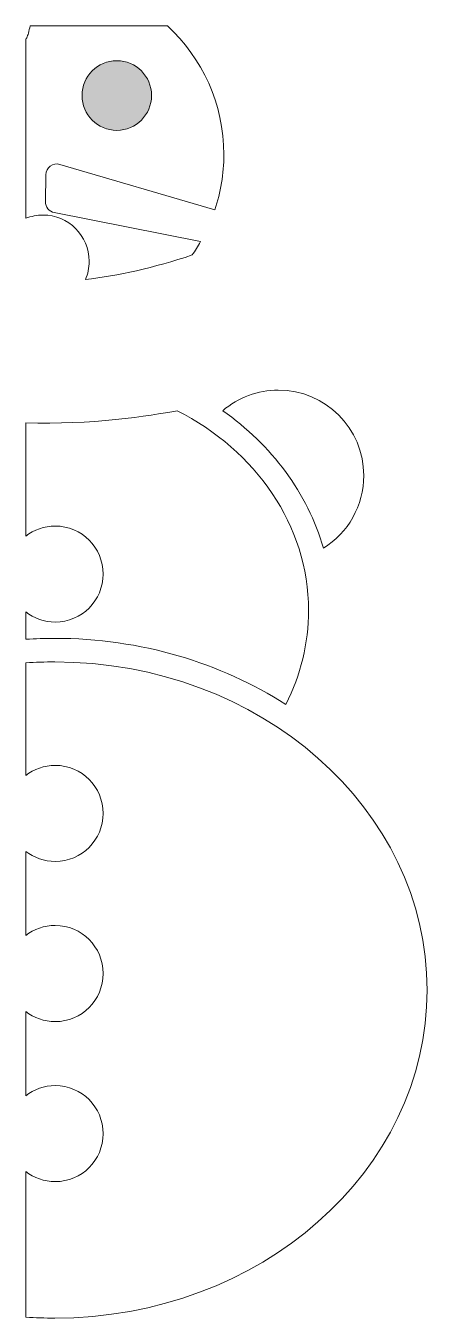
# Model space of a CAD drawing. Extents: x 352 to 2649, y -2711 to -288.
# Drawn here: x 2079 to 2425, y -2691 to -1578 of the extents above; entities that cross this region are included whole.
import ezdxf

# ---------------------------------------------------------------- set-up
doc = ezdxf.new("R2010")
doc.units = 0
doc.header["$MEASUREMENT"] = 0
doc.layers.add('Layer 1', color=7, linetype='Continuous')

# ---------------------------------------------------------------- blocks, each defined once
blk = doc.blocks.new('block 2')
at = {"layer": 'Layer 1', "true_color": 0xffffff}
h = blk.add_hatch(color=7, dxfattribs=at)
h.dxf.hatch_style = 2
edge = h.paths.add_edge_path()
edge.add_spline(control_points=[(2157.5, -1608.3), (2140.9, -1608.3), (2127.5, -1621.7), (2127.5, -1638.3), (2127.5, -1654.8), (2140.9, -1668.3), (2157.5, -1668.3), (2174, -1668.3), (2187.4, -1654.8), (2187.4, -1638.3), (2187.4, -1621.7), (2174, -1608.3), (2157.5, -1608.3)], knot_values=[0, 0, 0, 0, 1, 1, 1, 2, 2, 2, 3, 3, 3, 4, 4, 4, 4], degree=3, periodic=1)
at = {"layer": 'Layer 1', "lineweight": 0}
for points, knots in [([(2249.7, -1689.1), (2249.7, -1705.8), (2246.9, -1721.7), (2241.9, -1736.7), (2241.9, -1736.7), (2108.4, -1697.6), (2108.4, -1697.6), (2102.4, -1695.8), (2096.4, -1700.3), (2096.3, -1706.6), (2096.3, -1706.6), (2096, -1729.7), (2096, -1729.7), (2096, -1734.2), (2099.2, -1738.2), (2103.6, -1739.1), (2103.6, -1739.1), (2229.7, -1764.1), (2229.7, -1764.1), (2227.4, -1768.1), (2225, -1771.9), (2222.4, -1775.6), (2189.3, -1786.8), (2158.5, -1793.4), (2130.4, -1796.8), (2132.5, -1791.9), (2133.7, -1786.6), (2133.7, -1781), (2133.7, -1759), (2115.8, -1741.2), (2093.9, -1741.2), (2088.7, -1741.2), (2083.7, -1742.2), (2079.1, -1744), (2079.1, -1744), (2079.1, -1589.9), (2079.1, -1589.9), (2079.4, -1589.5), (2079.6, -1589.1), (2079.9, -1588.6), (2080.5, -1587.4), (2080.9, -1586), (2081.3, -1584.6), (2081.8, -1582.5), (2082.4, -1580.4), (2082.9, -1578.3), (2082.9, -1578.3), (2090.1, -1578.3), (2090.1, -1578.3), (2090.1, -1578.3), (2113.9, -1578.3), (2113.9, -1578.3), (2113.9, -1578.3), (2122.8, -1578.3), (2122.8, -1578.3), (2122.8, -1578.3), (2142.1, -1578.3), (2142.1, -1578.3), (2142.1, -1578.3), (2201.1, -1578.3), (2201.1, -1578.3), (2231, -1605.9), (2249.7, -1645.4), (2249.7, -1689.1)], [0, 0, 0, 0, 1, 1, 1, 2, 2, 2, 3, 3, 3, 4, 4, 4, 5, 5, 5, 6, 6, 6, 7, 7, 7, 8, 8, 8, 9, 9, 9, 10, 10, 10, 11, 11, 11, 12, 12, 12, 13, 13, 13, 14, 14, 14, 15, 15, 15, 16, 16, 16, 17, 17, 17, 18, 18, 18, 19, 19, 19, 20, 20, 20, 21, 21, 21, 21]), ([(2157.5, -1608.3), (2140.9, -1608.3), (2127.5, -1621.7), (2127.5, -1638.3), (2127.5, -1654.8), (2140.9, -1668.3), (2157.5, -1668.3), (2174, -1668.3), (2187.4, -1654.8), (2187.4, -1638.3), (2187.4, -1621.7), (2174, -1608.3), (2157.5, -1608.3)], [0, 0, 0, 0, 1, 1, 1, 2, 2, 2, 3, 3, 3, 4, 4, 4, 4]), ([(2296.6, -1891.9), (2337.2, -1891.9), (2370.2, -1925), (2370.2, -1965.5), (2370.2, -1991.4), (2356.7, -2014.9), (2335.4, -2028.1), (2321.9, -1980.5), (2290.8, -1939.2), (2248.7, -1909.7), (2262, -1898.3), (2278.8, -1891.9), (2296.6, -1891.9)], [0, 0, 0, 0, 1, 1, 1, 2, 2, 2, 3, 3, 3, 4, 4, 4, 4]), ([(2322.6, -2081.6), (2322.6, -2110), (2316, -2137.2), (2303, -2162.6), (2246.9, -2126.8), (2178.3, -2105.7), (2104.1, -2105.7), (2095.7, -2105.7), (2087.3, -2105.9), (2079.1, -2106.5), (2079.1, -2106.5), (2079.1, -2083), (2079.1, -2083), (2086.1, -2088.4), (2094.8, -2091.7), (2104.4, -2091.7), (2127.2, -2091.7), (2145.7, -2073.2), (2145.7, -2050.3), (2145.7, -2027.5), (2127.2, -2009), (2104.4, -2009), (2094.8, -2009), (2086.1, -2012.2), (2079.1, -2017.6), (2079.1, -2017.6), (2079.1, -1920.1), (2079.1, -1920.1), (2134.8, -1922.1), (2186, -1914.1), (2209.5, -1909.7), (2277, -1944.1), (2322.6, -2008.2), (2322.6, -2081.6)], [0, 0, 0, 0, 1, 1, 1, 2, 2, 2, 3, 3, 3, 4, 4, 4, 5, 5, 5, 6, 6, 6, 7, 7, 7, 8, 8, 8, 9, 9, 9, 10, 10, 10, 11, 11, 11, 11]), ([(2424.8, -2408.5), (2424.8, -2564.3), (2280.9, -2691), (2104.1, -2691), (2095.7, -2691), (2087.3, -2690.8), (2079.1, -2690.2), (2079.1, -2690.2), (2079.1, -2564.8), (2079.1, -2564.8), (2086.1, -2570.3), (2094.8, -2573.5), (2104.4, -2573.5), (2127.2, -2573.5), (2145.7, -2555), (2145.7, -2532.2), (2145.7, -2509.3), (2127.2, -2490.8), (2104.4, -2490.8), (2094.8, -2490.8), (2086.1, -2494.1), (2079.1, -2499.5), (2079.1, -2499.5), (2079.1, -2427), (2079.1, -2427), (2086.1, -2432.4), (2094.8, -2435.7), (2104.4, -2435.7), (2127.2, -2435.7), (2145.7, -2417.1), (2145.7, -2394.3), (2145.7, -2371.5), (2127.2, -2352.9), (2104.4, -2352.9), (2094.8, -2352.9), (2086.1, -2356.2), (2079.1, -2361.6), (2079.1, -2361.6), (2079.1, -2289.1), (2079.1, -2289.1), (2086.1, -2294.5), (2094.8, -2297.8), (2104.4, -2297.8), (2127.2, -2297.8), (2145.7, -2279.3), (2145.7, -2256.4), (2145.7, -2233.6), (2127.2, -2215.1), (2104.4, -2215.1), (2094.8, -2215.1), (2086.1, -2218.3), (2079.1, -2223.7), (2079.1, -2223.7), (2079.1, -2126.8), (2079.1, -2126.8), (2087.3, -2126.2), (2095.7, -2126), (2104.1, -2126), (2280.9, -2126), (2424.8, -2252.7), (2424.8, -2408.5)], [0, 0, 0, 0, 1, 1, 1, 2, 2, 2, 3, 3, 3, 4, 4, 4, 5, 5, 5, 6, 6, 6, 7, 7, 7, 8, 8, 8, 9, 9, 9, 10, 10, 10, 11, 11, 11, 12, 12, 12, 13, 13, 13, 14, 14, 14, 15, 15, 15, 16, 16, 16, 17, 17, 17, 18, 18, 18, 19, 19, 19, 20, 20, 20, 20])]:
    blk.add_open_spline(points, degree=3, knots=knots, dxfattribs=at)

msp = doc.modelspace()

# ---------------------------------------------------------------- block references
at = {"layer": 'Layer 1'}
msp.add_blockref('block 2', (0, 0), dxfattribs=at)

doc.saveas('drawing.dxf')
